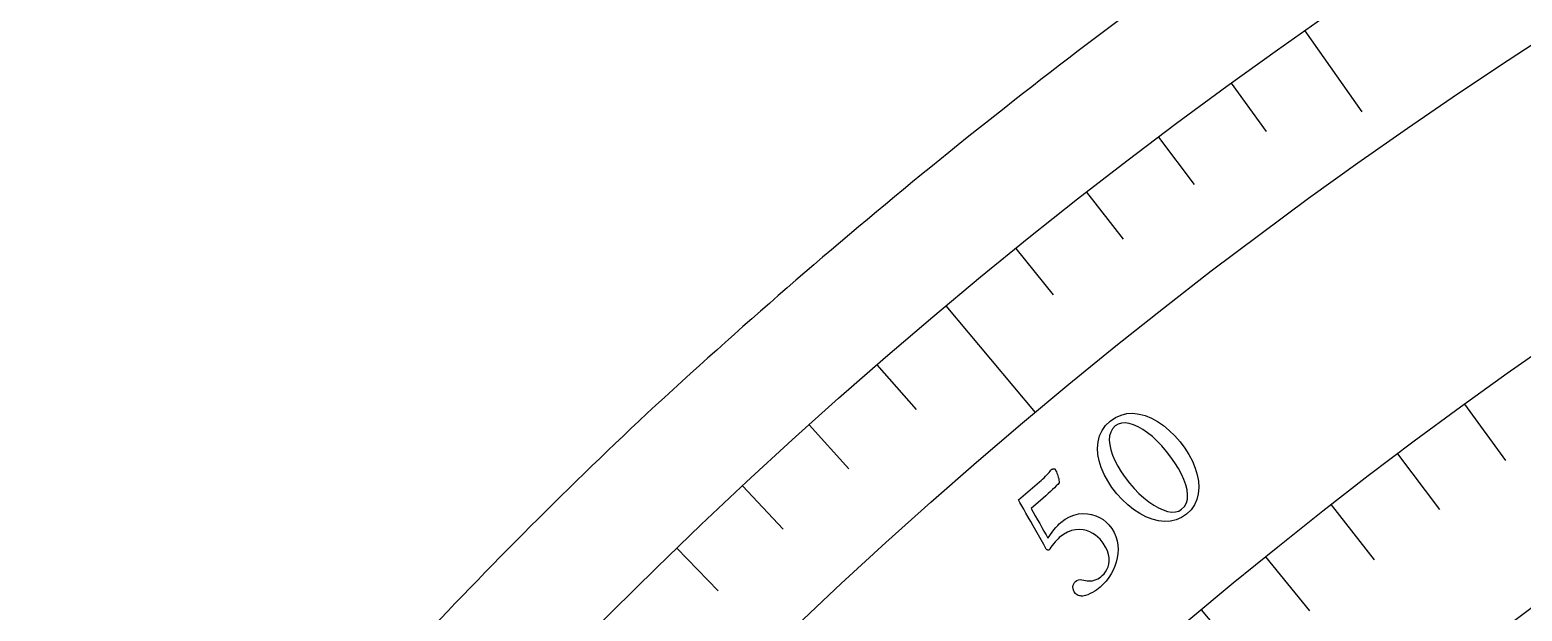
# Model space of a CAD drawing. Header units: millimetres. Extents: x -50 to 50, y -50 to 64.
# Drawn here: x -40.15 to -26.05, y 34.65 to 40.15 of the extents above; entities that cross this region are included whole.
import ezdxf

# ---------------------------------------------------------------- set-up
doc = ezdxf.new("R2010")
doc.units = ezdxf.units.MM
for name, color, linetype in [('CUT_OUTER', 1, 'Continuous'), ('ENGRAVE', 7, 'Continuous'), ('ENGRAVE_FINE', 8, 'Continuous'), ('TEXT', 5, 'Continuous')]:
    doc.layers.add(name, color=color, linetype=linetype)

msp = doc.modelspace()

# ---------------------------------------------------------------- linework, layer by layer
at = {"layer": 'CUT_OUTER'}
for centre, radius, start, end in [((3.2886, -4.0215), 55.2978, 125.60916, 132.96122), ((-1.0668, 1.1682), 48.533, 133.37373, 141.06052)]:
    msp.add_arc(centre, radius, start, end, dxfattribs=at)
at = {"layer": 'ENGRAVE'}
for points in [[(-28.1052, 40.1385), (-27.5675, 39.3705)], [(-31.4966, 37.5362), (-30.6529, 36.5307)], [(-29.0861, 34.6635), (-28.0255, 33.3995)]]:
    msp.add_lwpolyline(points, dxfattribs=at)
for radius in [49, 49, 47.6875, 45.25, 45.25, 43.325, 39.75, 39.75, 37.65]:
    msp.add_circle((0, 0), radius, dxfattribs=at)
at = {"layer": 'ENGRAVE_FINE'}
for points in [[(-28.8015, 39.6418), (-28.4708, 39.1868)], [(-29.4889, 39.1331), (-29.1504, 38.6839)], [(-30.1674, 38.6125), (-29.8211, 38.1693)], [(-30.8367, 38.0802), (-30.4827, 37.643)], [(-32.1469, 36.9808), (-31.7779, 36.5562)], [(-26.5973, 36.608), (-26.2093, 36.0741)], [(-32.7874, 36.4141), (-32.411, 35.9961)], [(-27.2321, 36.1383), (-26.8349, 35.6112)], [(-33.4179, 35.8363), (-33.0343, 35.4249)], [(-27.8587, 35.6575), (-27.4523, 35.1374)], [(-34.0383, 35.2477), (-33.6475, 34.843)], [(-28.4767, 35.1659), (-28.0614, 34.6529)]]:
    msp.add_lwpolyline(points, dxfattribs=at)
at = {"layer": 'TEXT'}
for points in [[(-29.9442, 36.4464), (-29.894, 36.4813), (-29.8415, 36.5055), (-29.7866, 36.5189), (-29.7294, 36.5217), (-29.6711, 36.5149), (-29.6129, 36.4997), (-29.5548, 36.4761), (-29.4967, 36.4441), (-29.44, 36.4051), (-29.3856, 36.36), (-29.3338, 36.3091), (-29.2843, 36.2524), (-29.2392, 36.192), (-29.2004, 36.1305), (-29.168, 36.0679), (-29.1417, 36.0041), (-29.1226, 35.9406), (-29.1112, 35.8788), (-29.1078, 35.8188), (-29.1121, 35.7605), (-29.1253, 35.7055), (-29.1481, 35.6551), (-29.1806, 35.6095), (-29.2228, 35.5685), (-29.2701, 35.5359), (-29.3205, 35.5135), (-29.374, 35.5011), (-29.4307, 35.4988), (-29.489, 35.5056), (-29.5476, 35.5203), (-29.6063, 35.5431), (-29.6652, 35.574), (-29.723, 35.6118), (-29.7784, 35.6557), (-29.8313, 35.7055), (-29.8818, 35.7614), (-29.9279, 35.821), (-29.9676, 35.8819), (-30.001, 35.9441), (-30.028, 36.0076), (-30.0478, 36.0711), (-30.0593, 36.133), (-30.0625, 36.1933), (-30.0575, 36.2521), (-30.0436, 36.3078), (-30.0201, 36.3587), (-29.9869, 36.4049), (-29.9442, 36.4464)], [(-29.8958, 36.402), (-29.9211, 36.3757), (-29.939, 36.3445), (-29.9495, 36.3084), (-29.9525, 36.2675), (-29.9487, 36.223), (-29.9389, 36.176), (-29.9229, 36.1265), (-29.9009, 36.0746), (-29.8734, 36.0214), (-29.841, 35.9682), (-29.8039, 35.9148), (-29.7618, 35.8613), (-29.7175, 35.8108), (-29.6722, 35.7647), (-29.6259, 35.723), (-29.5787, 35.6859), (-29.5318, 35.654), (-29.4866, 35.6281), (-29.4432, 35.6083), (-29.4014, 35.5946), (-29.3625, 35.5878), (-29.3276, 35.5887), (-29.2966, 35.5975), (-29.2697, 35.6142), (-29.2432, 35.6416), (-29.225, 35.6736), (-29.2148, 35.7104), (-29.2129, 35.7518), (-29.2181, 35.7968), (-29.2295, 35.8444), (-29.2471, 35.8944), (-29.2709, 35.9469), (-29.2998, 36.0007), (-29.3329, 36.0543), (-29.37, 36.1077), (-29.4113, 36.1611), (-29.4554, 36.2125), (-29.5001, 36.2591), (-29.5453, 36.3007), (-29.5911, 36.3373), (-29.6364, 36.3684), (-29.6804, 36.3933), (-29.7229, 36.4121), (-29.7639, 36.4248), (-29.8025, 36.4305), (-29.8373, 36.4287), (-29.8684, 36.4191), (-29.8958, 36.402)], [(-30.4109, 35.4889), (-30.3704, 35.5197), (-30.329, 35.5434), (-30.2869, 35.56), (-30.244, 35.5695), (-30.2014, 35.5729), (-30.16, 35.5713), (-30.1198, 35.5645), (-30.0809, 35.5527), (-30.0444, 35.5365), (-30.0113, 35.5167), (-29.9816, 35.4932), (-29.9554, 35.466), (-29.9289, 35.4308), (-29.9073, 35.394), (-29.8909, 35.3558), (-29.8795, 35.3161), (-29.8728, 35.2757), (-29.8701, 35.2353), (-29.8716, 35.195), (-29.8772, 35.1547), (-29.8865, 35.115), (-29.8992, 35.0763), (-29.9153, 35.0388), (-29.9348, 35.0023), (-29.9573, 34.9675), (-29.9822, 34.9349), (-30.0097, 34.9046), (-30.0397, 34.8766), (-30.0538, 34.8653), (-30.0703, 34.8535), (-30.0893, 34.8412), (-30.1106, 34.8285), (-30.1332, 34.8165), (-30.1558, 34.8064), (-30.1785, 34.7982), (-30.2012, 34.7919), (-30.2066, 34.7919), (-30.2139, 34.7928), (-30.223, 34.7944), (-30.234, 34.7968), (-30.2453, 34.8003), (-30.2555, 34.8051), (-30.2644, 34.8113), (-30.2721, 34.8188), (-30.2829, 34.8333), (-30.2904, 34.8484), (-30.2946, 34.8639), (-30.2954, 34.8799), (-30.2934, 34.8953), (-30.2888, 34.909), (-30.2817, 34.9209), (-30.2721, 34.9312), (-30.258, 34.9411), (-30.2432, 34.947), (-30.2274, 34.949), (-30.2109, 34.9472), (-30.1941, 34.9437), (-30.1778, 34.9409), (-30.1619, 34.9387), (-30.1464, 34.9372), (-30.1288, 34.937), (-30.1115, 34.939), (-30.0945, 34.9433), (-30.0778, 34.9498), (-30.0618, 34.9579), (-30.0466, 34.9668), (-30.0323, 34.9767), (-30.0189, 34.9873), (-30.0022, 35.0038), (-29.9875, 35.0228), (-29.9749, 35.0444), (-29.9643, 35.0686), (-29.9568, 35.095), (-29.9536, 35.1235), (-29.9545, 35.154), (-29.9597, 35.1865), (-29.9702, 35.2206), (-29.987, 35.2561), (-30.0102, 35.2927), (-30.0397, 35.3306), (-30.0594, 35.3511), (-30.0821, 35.3696), (-30.1078, 35.3864), (-30.1366, 35.4012), (-30.1678, 35.4129), (-30.2007, 35.4202), (-30.2353, 35.423), (-30.2717, 35.4213), (-30.3092, 35.4137), (-30.3472, 35.3986), (-30.3858, 35.376), (-30.4248, 35.346), (-30.4364, 35.3353), (-30.4492, 35.3222), (-30.4633, 35.3067), (-30.4786, 35.2888), (-30.4931, 35.2707), (-30.5048, 35.2545), (-30.5137, 35.2403), (-30.5198, 35.2281), (-30.5221, 35.2268), (-30.525, 35.2262), (-30.5285, 35.2266), (-30.5326, 35.2277), (-30.5368, 35.2295), (-30.5407, 35.2318), (-30.5442, 35.2345), (-30.5473, 35.2377), (-30.5723, 35.2818), (-30.5973, 35.3259), (-30.6222, 35.37), (-30.6471, 35.4142), (-30.6716, 35.4575), (-30.6952, 35.4994), (-30.718, 35.5398), (-30.7399, 35.5787), (-30.7604, 35.615), (-30.7792, 35.6477), (-30.7961, 35.6767), (-30.8113, 35.7021), (-30.6105, 35.8743), (-30.5966, 35.8865), (-30.5828, 35.8992), (-30.5691, 35.9123), (-30.5555, 35.9259), (-30.5426, 35.9393), (-30.5311, 35.9518), (-30.5208, 35.9632), (-30.5118, 35.9738), (-30.5045, 35.9825), (-30.4992, 35.9888), (-30.4961, 35.9926), (-30.4951, 35.9938), (-30.49, 35.9947), (-30.4854, 35.9955), (-30.4811, 35.9963), (-30.4773, 35.997), (-30.4739, 35.9973), (-30.4707, 35.9967), (-30.4679, 35.9952), (-30.4654, 35.9929), (-30.4633, 35.9898), (-30.4604, 35.9845), (-30.4567, 35.977), (-30.4522, 35.9674), (-30.4475, 35.9563), (-30.4428, 35.9443), (-30.4384, 35.9314), (-30.4341, 35.9176), (-30.4304, 35.9036), (-30.4277, 35.8899), (-30.4261, 35.8765), (-30.4254, 35.8634), (-30.4389, 35.8496), (-30.4538, 35.8346), (-30.4701, 35.8184), (-30.4877, 35.801), (-30.5071, 35.7824), (-30.5285, 35.7627), (-30.5519, 35.7418), (-30.5773, 35.7197), (-30.6913, 35.6219), (-30.6714, 35.5863), (-30.6512, 35.5506), (-30.6307, 35.5146), (-30.6099, 35.4785), (-30.5893, 35.4427), (-30.5694, 35.4076), (-30.5503, 35.3731), (-30.5319, 35.3394), (-30.5216, 35.3575), (-30.5088, 35.377), (-30.4934, 35.3979), (-30.4755, 35.4203), (-30.4571, 35.4419), (-30.4402, 35.4605), (-30.4247, 35.4762), (-30.4109, 35.4889)]]:
    msp.add_lwpolyline(points, close=True, dxfattribs=at)

doc.saveas('drawing.dxf')
